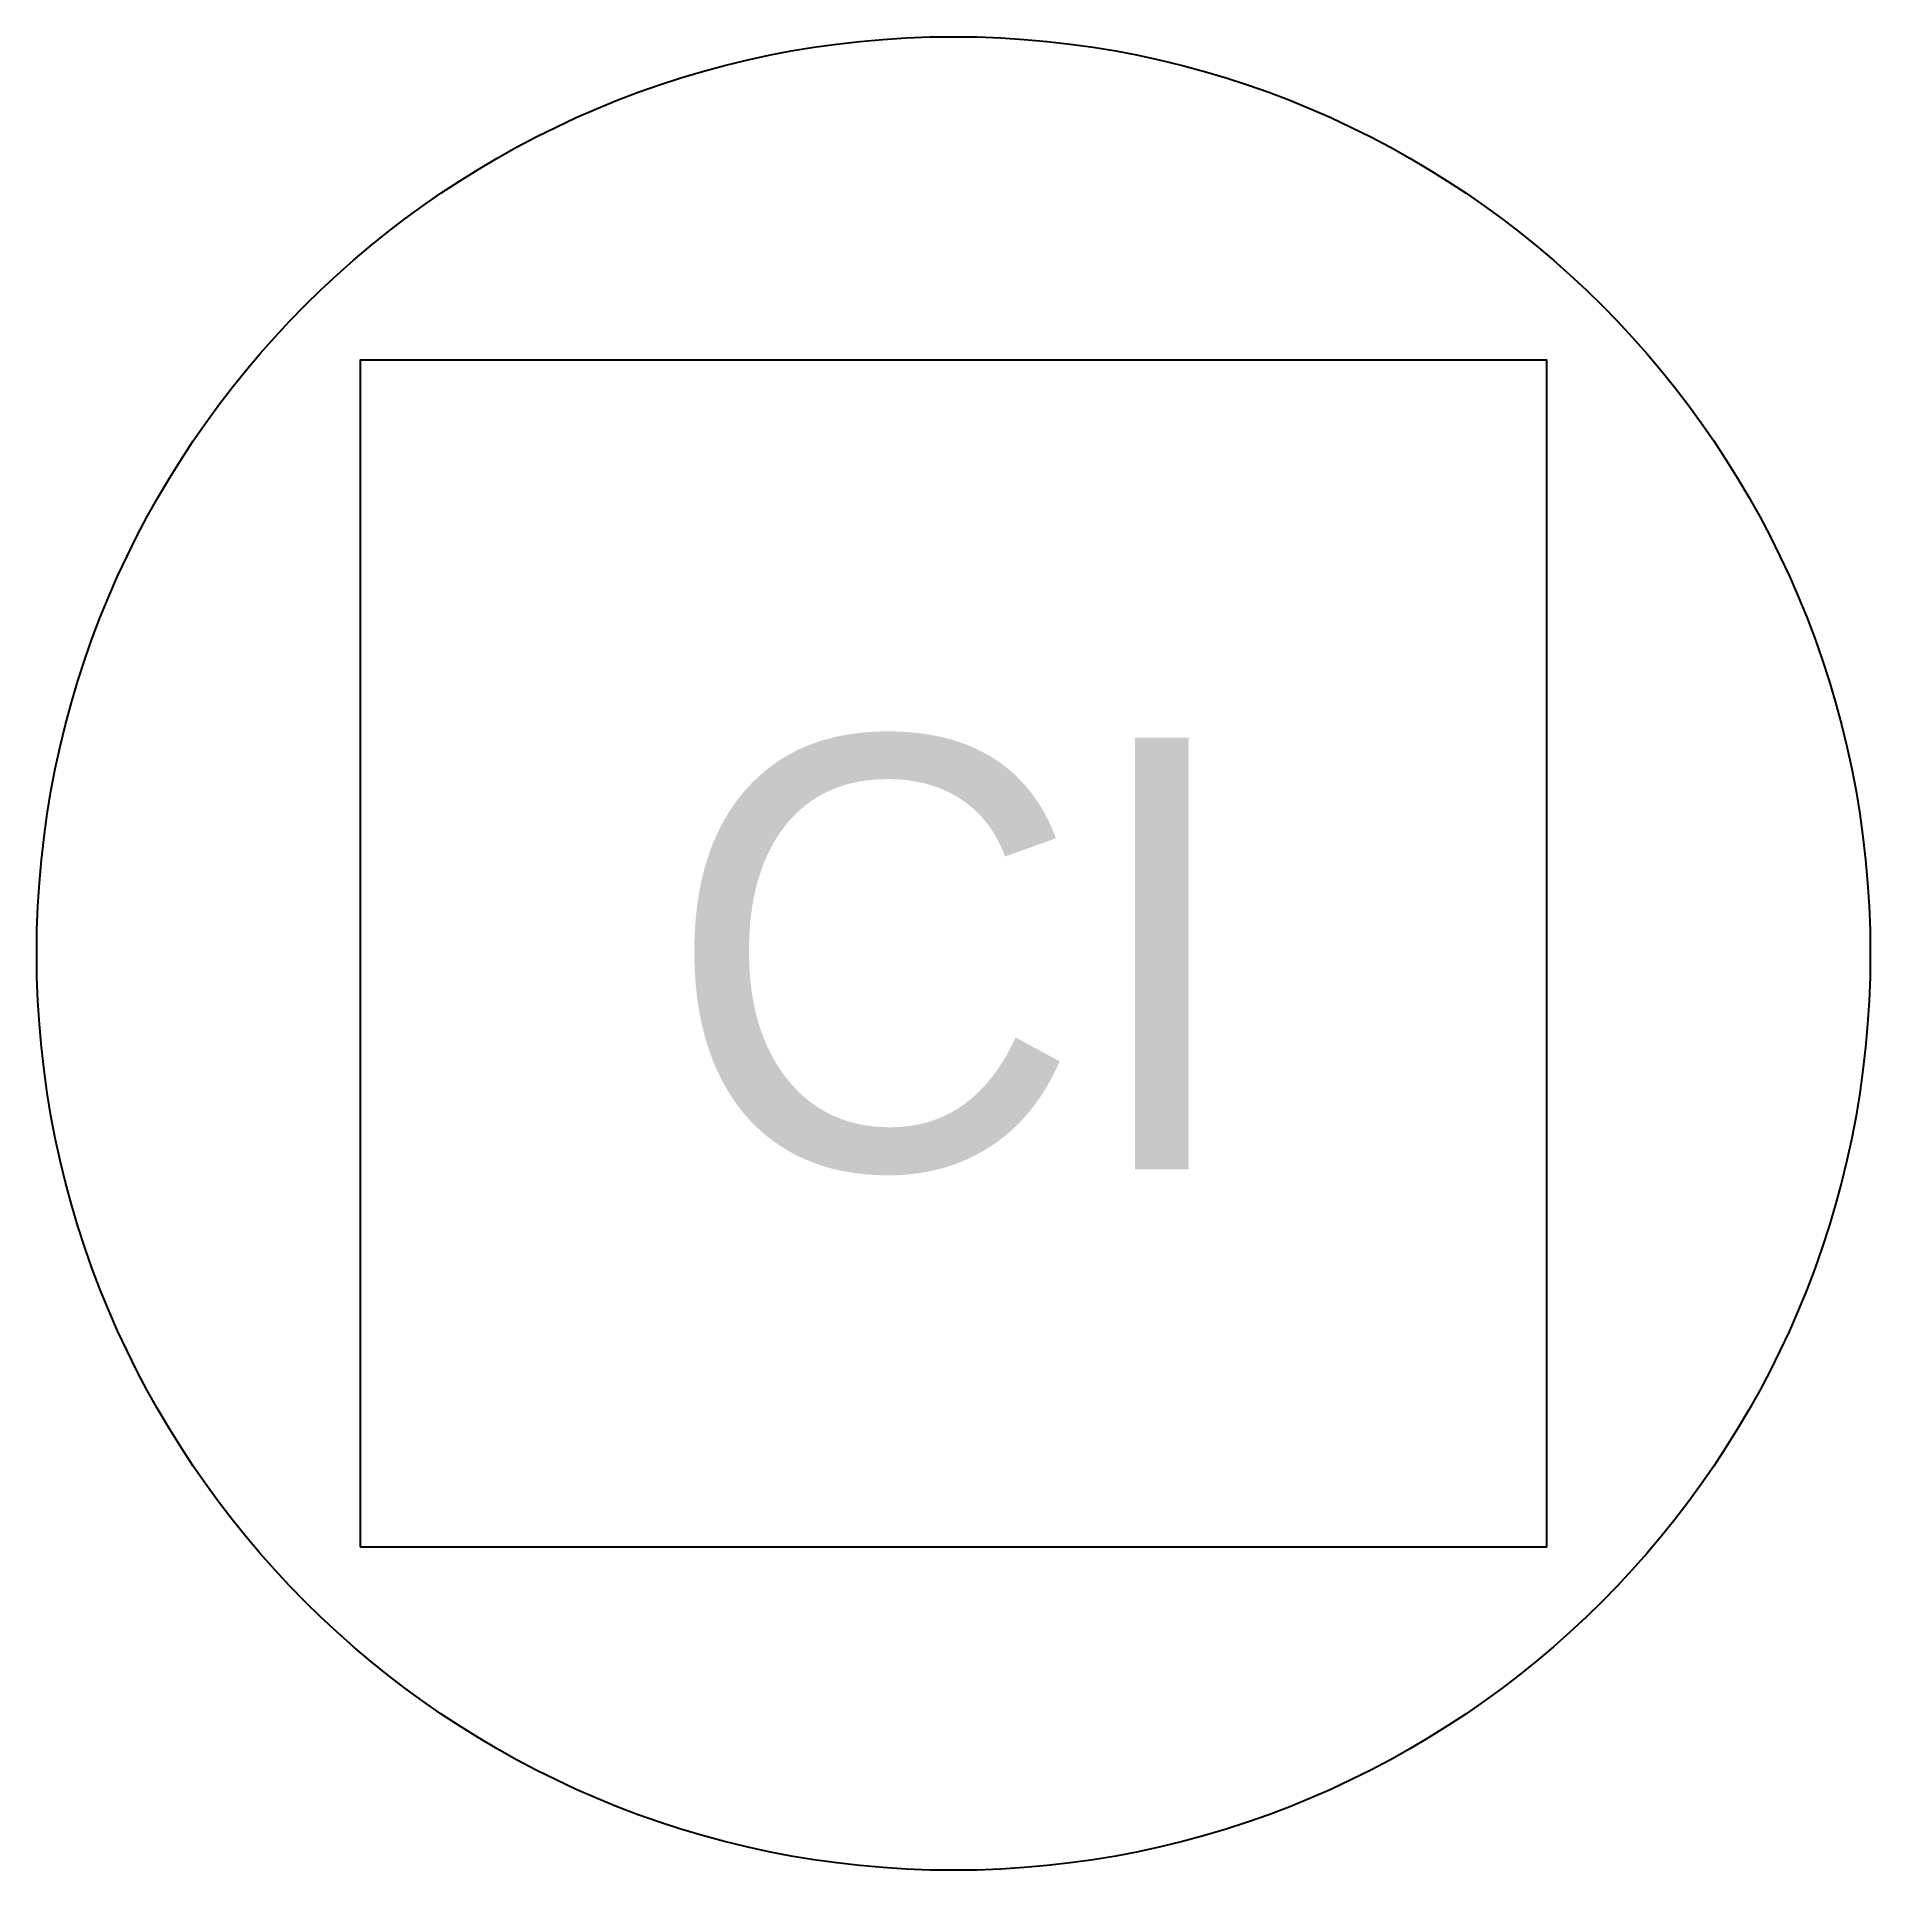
# Model space of a CAD drawing. Header units: metres. Extents: x -0.17 to 0.17, y -0.17 to 0.17.
import ezdxf
from ezdxf.enums import TextEntityAlignment as Align

# ---------------------------------------------------------------- set-up
doc = ezdxf.new("R2010")
doc.units = ezdxf.units.M

msp = doc.modelspace()

# ---------------------------------------------------------------- linework, layer by layer
msp.add_lwpolyline([(-0.11, -0.11), (0.11, -0.11), (0.11, 0.11), (-0.11, 0.11)], close=True)
msp.add_circle((0, 0), 0.17)

# ---------------------------------------------------------------- texts
msp.add_text('CI', height=0.08).set_placement((0, 0), align=Align.MIDDLE_CENTER)

doc.saveas('drawing.dxf')
